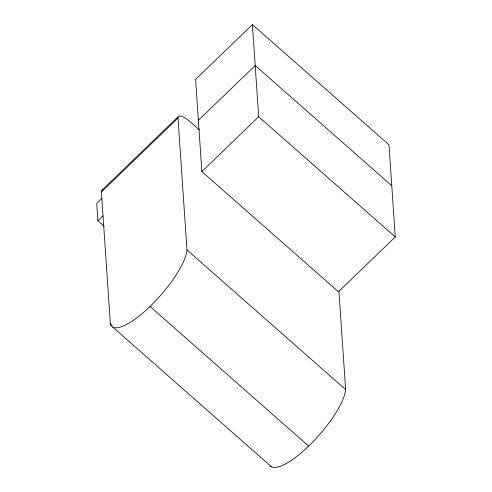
<?xml version="1.0" encoding="UTF-8"?>
<svg xmlns="http://www.w3.org/2000/svg" width="492" height="492" viewBox="0 0 492 492"><rect width="100%" height="100%" fill="white"/><g stroke="black" fill="none" stroke-linecap="round" stroke-linejoin="round"><path stroke-width="0.74" d="M252.414 24.6L195.588 79.415L201.868 171.573L338.447 291.774L395.273 236.959L388.988 144.802L252.414 24.6L258.694 116.752L395.273 236.959M101.733 190.465L178.344 116.561M112.108 325.366L110.38 323.847L101.389 191.991L178.006 118.086A19.329 5.074 46 0 1 191.388 122.815L199.457 129.919M101.838 198.516L96.727 203.442L97.908 220.779L104.255 226.363M198.374 120.337L255.207 65.522L391.78 185.724M97.908 220.779L103.019 215.853M201.868 171.573L258.694 116.752M178.006 118.086L186.991 249.942L345.624 389.559A55.375 15.91 -48.6 0 1 311.811 442.966A55.375 15.91 -48.6 0 1 270.329 465.906M110.38 323.847A55.375 15.91 -48.6 0 0 150.023 306.479L308.65 446.09M112.73 327.094L271.363 466.705M338.896 290.87L345.624 389.559M186.991 249.942A55.375 15.91 -48.6 0 1 150.023 306.479M101.389 191.991A19.329 5.074 46 0 1 102.256 190.047"/></g></svg>
